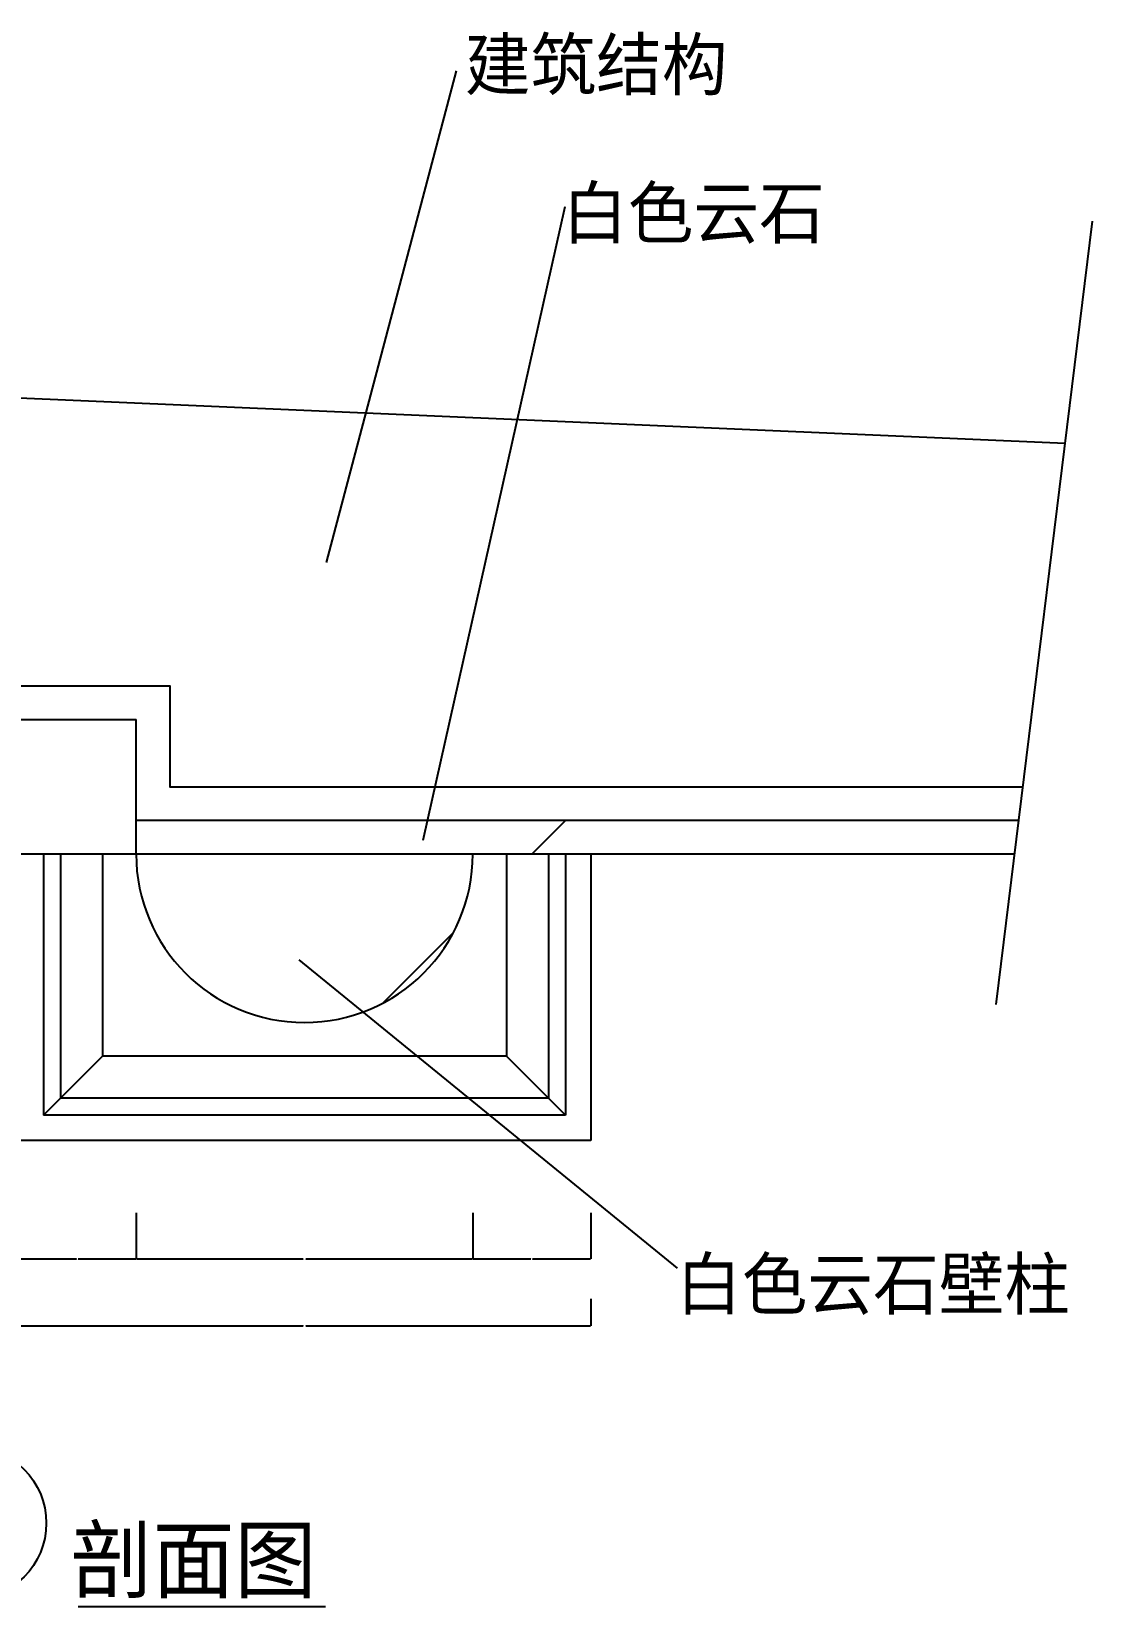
# Model space of a CAD drawing. Header units: metres. Extents: x 0 to 5410, y 0 to 6910.
# Drawn here: x 4057 to 5317, y 166 to 2036 of the extents above; entities that cross this region are included whole.
import ezdxf

# ---------------------------------------------------------------- set-up
doc = ezdxf.new("R2010")
doc.units = ezdxf.units.M
for name, color, linetype in [('2', 2, 'Continuous'), ('3', 3, 'Continuous'), ('4', 4, 'Continuous'), ('BH', 3, 'Continuous'), ('DIM', 3, 'Continuous'), ('TEXT', 3, 'Continuous')]:
    doc.layers.add(name, color=color, linetype=linetype)
doc.dimstyles.get("Standard").update_dxf_attribs({"dimtxt": 2.5, "dimasz": 2.5, "dimexe": 1.25, "dimexo": 0.625, "dimtad": 1, "dimcen": 2.5, "dimazin": 3, "dimtfac": 1, "dimtmove": 0, "dimatfit": 3})

# ---------------------------------------------------------------- blocks, each defined once
blk = doc.blocks.new('*D71')
for p, q in [((4181.21, 633.25), (4181.21, 578.67)), ((4581.21, 633.25), (4581.21, 578.67)), ((4181.46, 578.67), (4379.71, 578.67)), ((4382.71, 578.67), (4580.96, 578.67))]:
    blk.add_line(p, q)
at = {"layer": 'Defpoints'}
for p in [(4181.21, 633.25), (4581.21, 633.25), (4181.21, 578.67)]:
    blk.add_point(p, dxfattribs=at)
at = {"layer": 'DIM', "insert": (4381.21, 578.67), "char_height": 1, "attachment_point": 5}
blk.add_mtext('200', dxfattribs=at)
blk = doc.blocks.new('*D72')
for p, q in [((4041.21, 531.05), (4041.21, 499.01)), ((4721.21, 531.05), (4721.21, 499.01)), ((4041.46, 499.01), (4379.71, 499.01)), ((4382.71, 499.01), (4720.96, 499.01))]:
    blk.add_line(p, q)
at = {"layer": 'Defpoints'}
for p in [(4041.21, 531.05), (4721.21, 531.05), (4041.21, 499.01)]:
    blk.add_point(p, dxfattribs=at)
at = {"layer": 'DIM', "insert": (4381.21, 499.01), "char_height": 1, "attachment_point": 5}
blk.add_mtext('340', dxfattribs=at)
blk = doc.blocks.new('*D73')
for p, q in [((4041.21, 633.25), (4041.21, 578.67)), ((4181.21, 633.25), (4181.21, 578.67)), ((4041.46, 578.67), (4110.21, 578.67)), ((4112.21, 578.67), (4180.96, 578.67))]:
    blk.add_line(p, q)
at = {"layer": 'Defpoints'}
for p in [(4041.21, 633.25), (4181.21, 633.25), (4041.21, 578.67)]:
    blk.add_point(p, dxfattribs=at)
at = {"layer": 'DIM', "insert": (4111.21, 578.67), "char_height": 1, "attachment_point": 5}
blk.add_mtext('70', dxfattribs=at)
blk = doc.blocks.new('*D74')
for p, q in [((4581.21, 633.25), (4581.21, 578.67)), ((4721.21, 633.25), (4721.21, 578.67)), ((4581.46, 578.67), (4650.21, 578.67)), ((4652.21, 578.67), (4720.96, 578.67))]:
    blk.add_line(p, q)
at = {"layer": 'Defpoints'}
for p in [(4581.21, 633.25), (4721.21, 633.25), (4581.21, 578.67)]:
    blk.add_point(p, dxfattribs=at)
at = {"layer": 'DIM', "insert": (4651.21, 578.67), "char_height": 1, "attachment_point": 5}
blk.add_mtext('70', dxfattribs=at)

msp = doc.modelspace()

# ---------------------------------------------------------------- hatches: boundary and pattern name
at = {"layer": 'BH'}
h = msp.add_hatch(dxfattribs=at)
h.set_pattern_fill('ANSI33', scale=200)
h.paths.add_polyline_path([(4181.21, 1059.28, 1), (4581.21, 1059.28)])
h.paths.add_polyline_path([(3541.21, 1219.28), (3741.21, 1059.28), (3747.89, 1059.28), (4181.21, 1059.28), (4181.21, 1219.28)])
h.paths.add_polyline_path([(3541.21, 1219.28), (3581.21, 1219.28), (3581.21, 1620.93), (3541.21, 1622.66)])
h.paths.add_polyline_path([(4181.21, 1099.28), (4181.21, 1059.28), (5224.8, 1059.28), (5229.72, 1099.28)])
h = msp.add_hatch(dxfattribs=at)
h.set_pattern_fill('AR-CONC', scale=10)
h.paths.add_polyline_path([(4181.21, 1219.28), (4181.21, 1099.28), (5229.72, 1099.28), (5234.64, 1139.28), (4221.21, 1139.28), (4221.21, 1259.28), (3621.21, 1259.28), (3621.21, 1619.19), (3581.21, 1620.93), (3581.21, 1219.28)])
h = msp.add_hatch(dxfattribs=at)
h.set_pattern_fill('AR-CONC', scale=50)
h.paths.add_polyline_path([(4221.21, 1259.28), (4221.21, 1139.28), (5234.64, 1139.28), (5284.83, 1547.11), (3621.21, 1619.19), (3621.21, 1259.28)])
h = msp.add_hatch(dxfattribs=at)
h.set_pattern_fill('ANSI31', scale=1000)
h.paths.add_polyline_path([(3621.21, 1619.19), (3621.21, 1259.28), (4221.21, 1259.28), (4221.21, 1139.28), (5234.64, 1139.28), (5284.83, 1547.11)])

# ---------------------------------------------------------------- linework, layer by layer
at = {"layer": '2'}
msp.add_lwpolyline([(3621.21, 1619.19), (3621.21, 1259.28), (4221.21, 1259.28), (4221.21, 1139.28), (5234.64, 1139.28)], dxfattribs=at)
at = {"layer": '3'}
for p, q in [((4071.21, 1059.28), (4071.21, 749.28)), ((4091.21, 1059.28), (4091.21, 769.28)), ((4671.21, 1059.28), (4671.21, 769.28)), ((4691.21, 1059.28), (4691.21, 749.28)), ((4141.21, 819.28), (4071.21, 749.28)), ((4621.21, 819.28), (4691.21, 749.28)), ((4671.21, 769.28), (4091.21, 769.28)), ((4691.21, 749.28), (4071.21, 749.28))]:
    msp.add_line(p, q, dxfattribs=at)
at = {"layer": '4'}
for p, q in [((3541.21, 1219.28), (4181.21, 1219.28)), ((4181.21, 1059.28), (4181.21, 1219.28)), ((5229.72, 1099.28), (4181.21, 1099.28)), ((5224.8, 1059.28), (3741.21, 1059.28)), ((4141.21, 1059.28), (4141.21, 819.28)), ((4621.21, 1059.28), (4621.21, 819.28)), ((4721.21, 1059.28), (4721.21, 719.28)), ((4621.21, 819.28), (4141.21, 819.28)), ((4721.21, 719.28), (4041.21, 719.28))]:
    msp.add_line(p, q, dxfattribs=at)
msp.add_arc((4381.21, 1059.28), 200, 180, 360, dxfattribs=at)
at = {"layer": 'DIM'}
for p, q in [((5202.81, 880.63), (5317.28, 1810.86)), ((3029.44, 1644.84), (5284.83, 1547.11))]:
    msp.add_line(p, q, dxfattribs=at)
at = {"layer": 'TEXT'}
msp.add_line((4112.3, 165.75), (4406.18, 165.75), dxfattribs=at)
msp.add_circle((3984.52, 264.76), 90, dxfattribs=at)

# ---------------------------------------------------------------- texts
for s, height, p in [('建筑结构', 60, (4571.71, 1966.99)), ('白色云石', 60, (4687.26, 1790.78)), ('白色云石壁柱', 60, (4822.61, 518.79)), ('剖面图', 75, (4103.1, 183.69))]:
    msp.add_text(s, height=height, dxfattribs=at).set_placement(p)

# ---------------------------------------------------------------- dimensions: what is measured, and where the dimension line sits
at = {"layer": 'DIM'}
for base, p1, p2, text, picture, middle in [((4041.21, 578.67), (4041.21, 633.25), (4181.21, 633.25), '70', '*D73', (4111.21, 578.67)), ((4181.21, 578.67), (4181.21, 633.25), (4581.21, 633.25), '200', '*D71', (4381.21, 578.67)), ((4581.21, 578.67), (4581.21, 633.25), (4721.21, 633.25), '70', '*D74', (4651.21, 578.67)), ((4041.21, 499.01), (4041.21, 531.05), (4721.21, 531.05), '340', '*D72', (4381.21, 499.01))]:
    dim = msp.add_linear_dim(base=base, p1=p1, p2=p2, text=text, dimstyle='Standard', dxfattribs=at)
    dim.commit()
    dim.dimension.update_dxf_attribs({"geometry": picture, "text_midpoint": middle})

# ---------------------------------------------------------------- leaders
for points in [[(4407.45, 1405.42), (4561.64, 1989.56)], [(4522.2, 1075.73), (4690.73, 1828.29)], [(4374.63, 933.52), (4824.03, 567.68)]]:
    msp.add_leader(points, dimstyle='Standard', dxfattribs=at)

doc.saveas('drawing.dxf')
